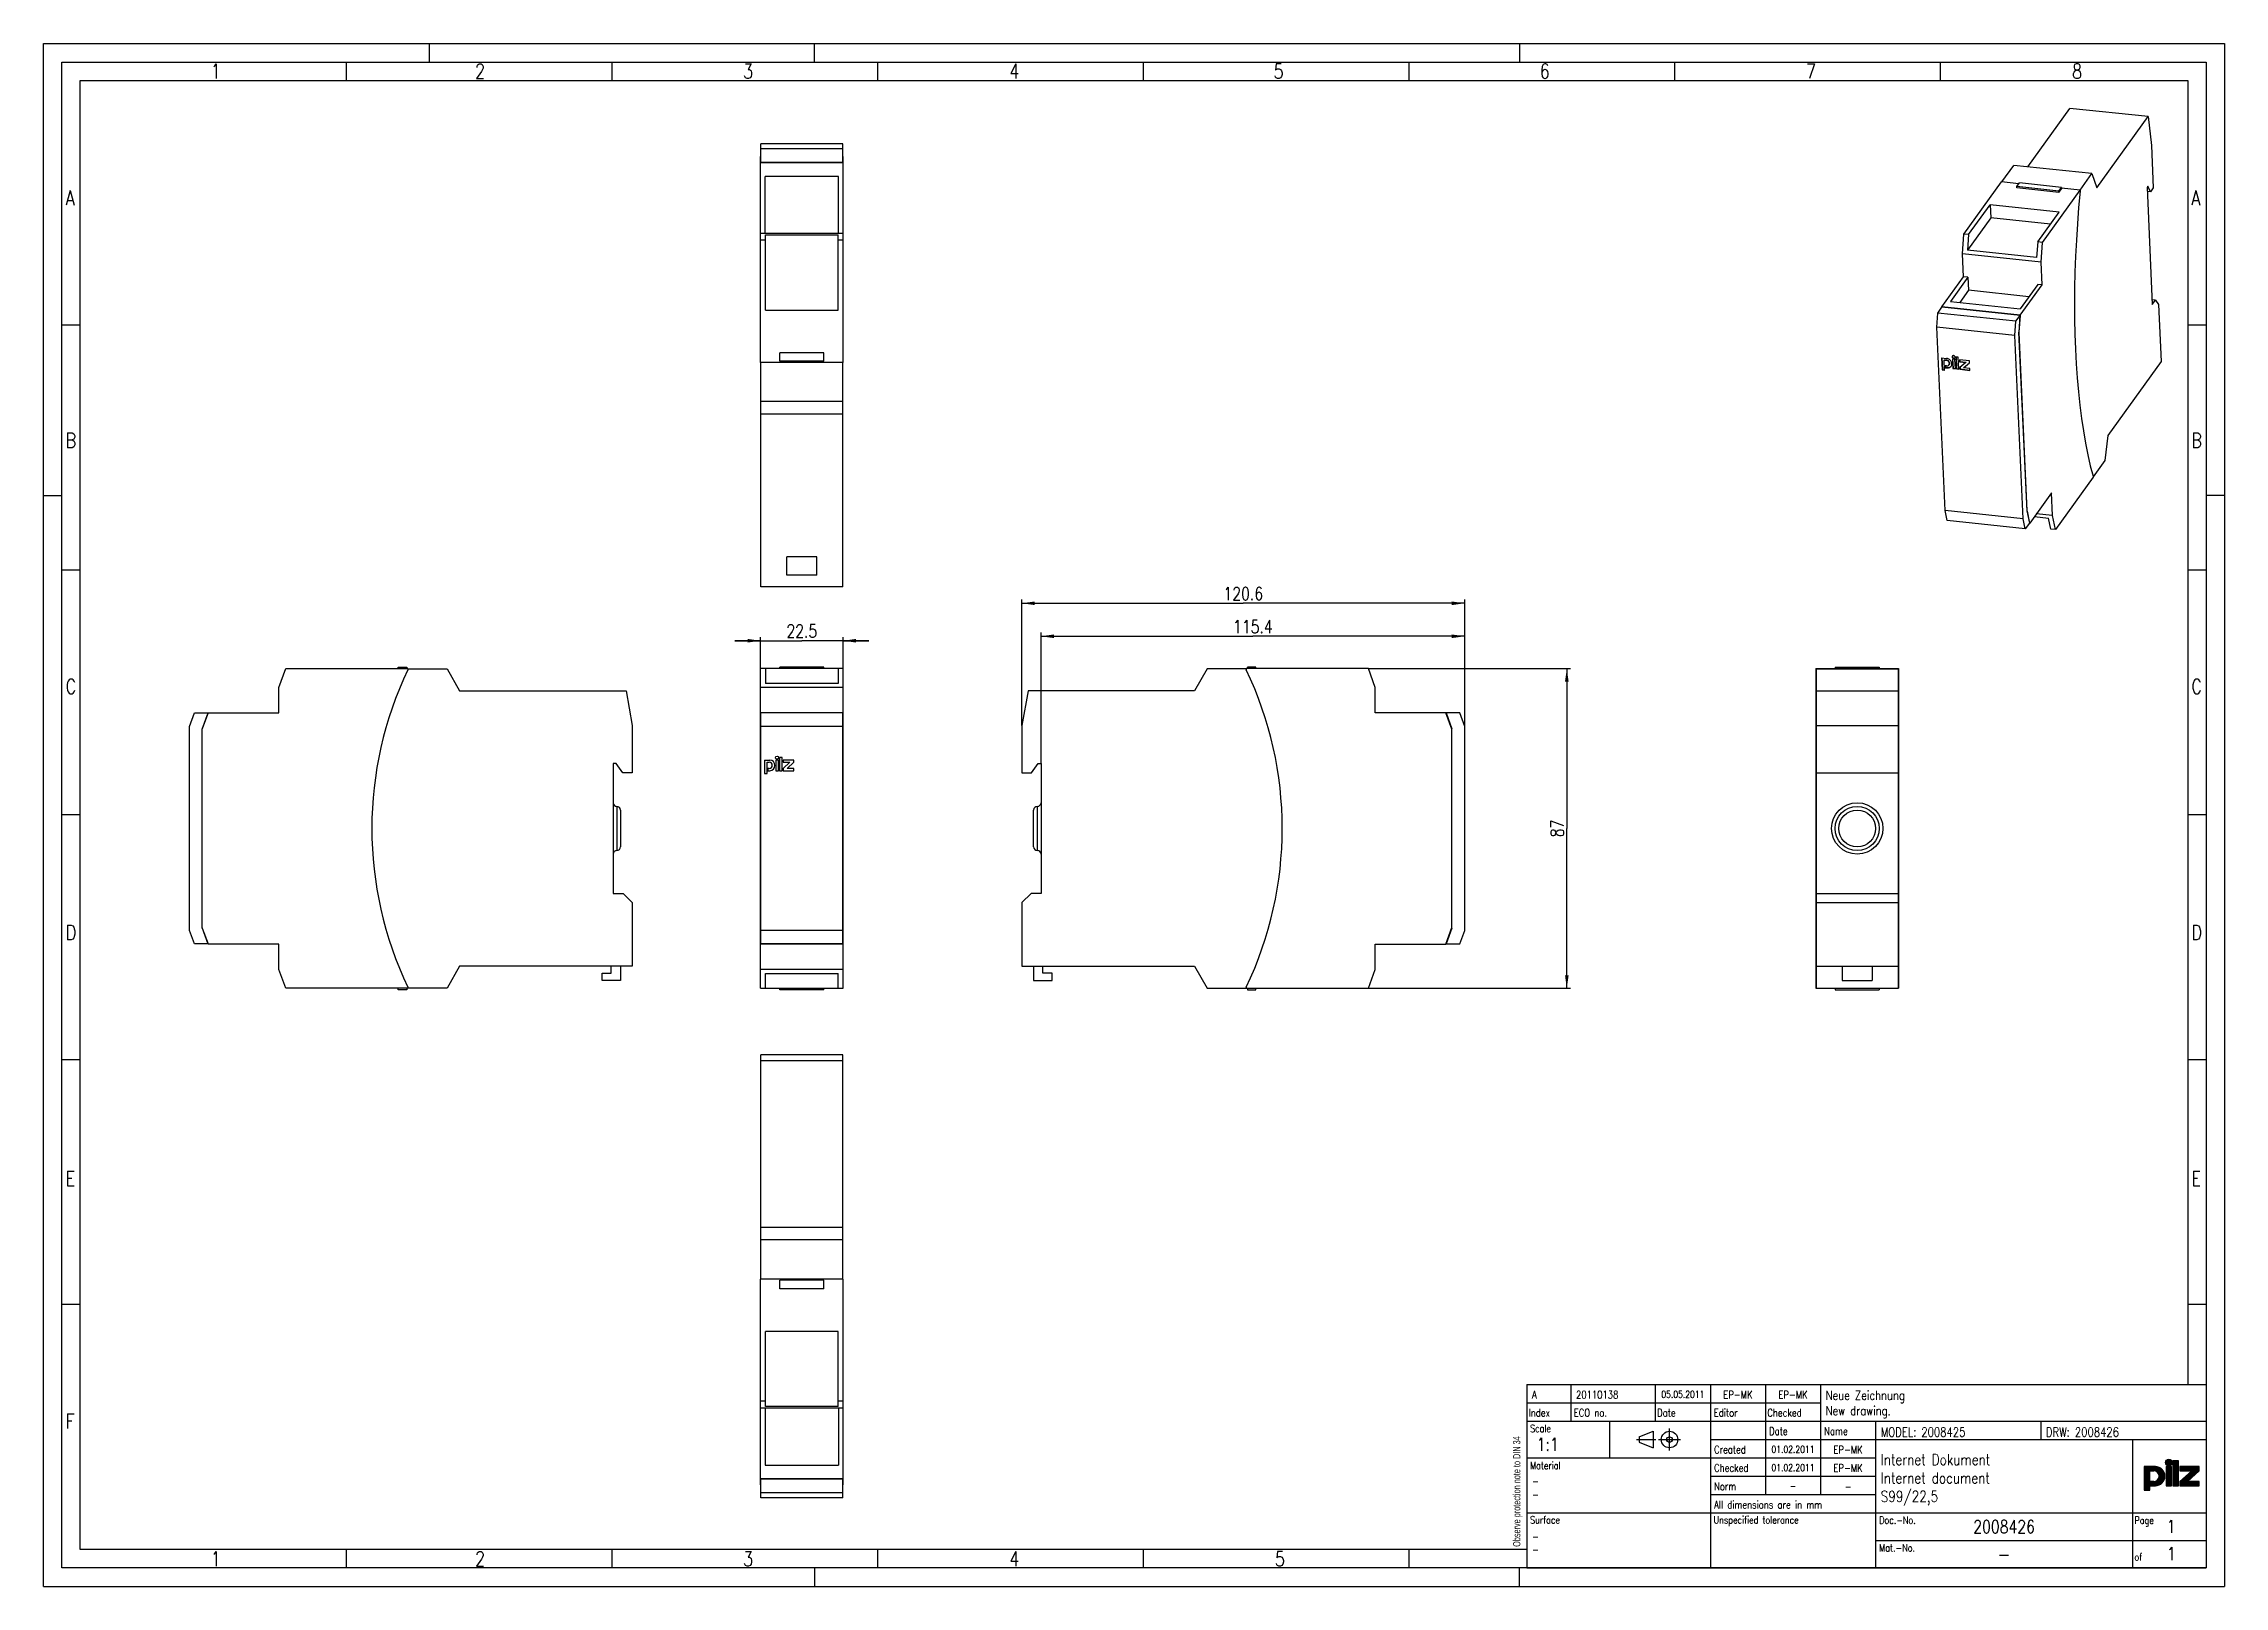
# Model space of a CAD drawing. Extents: x 0 to 594, y 0 to 420.
import ezdxf

# ---------------------------------------------------------------- set-up
doc = ezdxf.new("R2010")
doc.units = 0
doc.header["$LTSCALE"] = 32.67
doc.layers.get('0').update_dxf_attribs({"linetype": 'CONTINUOUS'})
doc.layers.add('HATCHING_BL0', color=7, linetype='CONTINUOUS')
doc.layers.add('TABLE_BL1', color=7, linetype='CONTINUOUS')
doc.styles.get("Standard").update_dxf_attribs({"font": 'SIMPLEX.SHX', "width": 0.8})
doc.styles.add('TEXTSTYLE_2', font='txt', dxfattribs={"width": 0.65})
doc.dimstyles.new('DIMSTYLE_1', dxfattribs={"dimtxt": 3.5, "dimasz": 3.5, "dimexe": 0.18, "dimexo": 0.0625, "dimgap": 0.09, "dimtad": 1, "dimdec": 3, "dimtxsty": 'STANDARD', "dimblk": '_FILLED', "dimblk1": '_FILLED', "dimblk2": '_FILLED', "dimcen": 0.09, "dimclrt": 2, "dimazin": 3, "dimtp": 0.2, "dimtm": 0.2, "dimtfac": 1, "dimtdec": 3, "dimtofl": 0, "dimtmove": 0, "dimatfit": 3, "dimtolj": 1})
doc.dimstyles.new('DIMSTYLE_2', dxfattribs={"dimtxt": 3.5, "dimasz": 3.5, "dimexe": 0.18, "dimexo": 0.0625, "dimgap": 0.09, "dimtad": 1, "dimdec": 3, "dimtxsty": 'STANDARD', "dimblk": '_FILLED', "dimblk1": '_FILLED', "dimblk2": '_FILLED', "dimcen": 0.09, "dimclrt": 2, "dimazin": 3, "dimtp": 0.3, "dimtm": 0.3, "dimtfac": 1, "dimtdec": 3, "dimtofl": 0, "dimtmove": 0, "dimatfit": 3, "dimtolj": 1})
doc.dimstyles.new('DIMSTYLE_3', dxfattribs={"dimtxt": 3.5, "dimasz": 3.5, "dimexe": 0.18, "dimexo": 0.0625, "dimgap": 0.09, "dimtad": 1, "dimdec": 3, "dimtxsty": 'STANDARD', "dimblk": '_FILLED', "dimblk1": '_FILLED', "dimblk2": '_FILLED', "dimcen": 0.09, "dimclrt": 2, "dimazin": 3, "dimtp": 0.5, "dimtm": 0.5, "dimtfac": 1, "dimtdec": 3, "dimtofl": 0, "dimtmove": 0, "dimatfit": 3, "dimtolj": 1})

# ---------------------------------------------------------------- blocks, each defined once
blk = doc.blocks.new('HATCHING_BL0', base_point=(579.66, 30.41))
at = {"layer": 'HATCHING_BL0', "color": 253}
for p, q in [((575.21, 32.6), (572.16, 32.6)), ((572.16, 32.6), (572.16, 26.21)), ((573.69, 31.45), (574.8, 31.45)), ((573.69, 26.21), (573.69, 31.45)), ((579.57, 32.6), (578.12, 32.6)), ((578.12, 32.6), (578.12, 27.4)), ((579.57, 27.4), (579.57, 32.6)), ((581.49, 34.22), (580, 34.22)), ((580, 34.22), (580, 27.4)), ((581.49, 27.4), (581.49, 34.22)), ((587.16, 32.6), (581.87, 32.6)), ((581.87, 32.6), (581.87, 31.49)), ((581.87, 31.49), (585.11, 31.49)), ((585.11, 31.49), (581.87, 28.51)), ((583.92, 28.51), (587.16, 31.49)), ((587.16, 31.49), (587.16, 32.6)), ((572.16, 26.21), (573.69, 26.21)), ((574.8, 28.55), (573.91, 28.55)), ((573.91, 28.55), (573.91, 27.4)), ((573.91, 27.4), (575.21, 27.4)), ((578.12, 27.4), (579.57, 27.4)), ((580, 27.4), (581.49, 27.4)), ((581.87, 28.51), (581.87, 27.4)), ((581.87, 27.4), (587.16, 27.4)), ((587.16, 28.51), (583.92, 28.51)), ((587.16, 27.4), (587.16, 28.51))]:
    blk.add_line(p, q, dxfattribs=at)
blk.add_circle((578.85, 33.71), 0.9, dxfattribs=at)
for centre, radius in [((574.8, 30), 1.45), ((575.21, 30), 2.6)]:
    blk.add_arc(centre, radius, 270, 90, dxfattribs=at)
for points in [[(575.21, 32.6), (573.69, 31.45), (572.16, 32.6)], [(572.16, 26.21), (572.16, 32.6), (573.69, 31.45)], [(573.69, 31.45), (573.69, 26.21), (572.16, 26.21)], [(575.54, 32.58), (573.69, 31.45), (575.21, 32.6)], [(575.88, 32.51), (573.69, 31.45), (575.54, 32.58)], [(576.2, 32.4), (573.69, 31.45), (575.88, 32.51)], [(576.5, 32.25), (573.69, 31.45), (576.2, 32.4)], [(576.79, 32.06), (573.69, 31.45), (576.5, 32.25)], [(577.04, 31.84), (573.69, 31.45), (576.79, 32.06)], [(577.27, 31.58), (573.69, 31.45), (577.04, 31.84)], [(573.69, 31.45), (577.27, 31.58), (574.8, 31.45)], [(574.8, 31.45), (577.27, 31.58), (574.99, 31.44)], [(574.99, 31.44), (577.27, 31.58), (575.18, 31.4)], [(575.18, 31.4), (577.27, 31.58), (575.35, 31.34)], [(577.27, 31.58), (577.46, 31.3), (575.35, 31.34)], [(575.52, 31.25), (575.35, 31.34), (577.46, 31.3)], [(575.52, 31.25), (577.46, 31.3), (575.68, 31.15)], [(575.68, 31.15), (577.46, 31.3), (575.82, 31.02)], [(577.46, 31.3), (577.61, 30.99), (575.82, 31.02)], [(575.95, 30.88), (575.82, 31.02), (577.61, 30.99)], [(575.95, 30.88), (577.61, 30.99), (576.05, 30.72)], [(577.61, 30.99), (577.72, 30.67), (576.05, 30.72)], [(576.14, 30.55), (576.05, 30.72), (577.72, 30.67)], [(576.14, 30.55), (577.72, 30.67), (576.2, 30.37)], [(577.72, 30.67), (577.78, 30.34), (576.2, 30.37)], [(576.24, 30.19), (576.2, 30.37), (577.78, 30.34)], [(576.2, 29.63), (576.24, 29.81), (577.78, 29.66)], [(576.24, 30.19), (577.78, 30.34), (576.25, 30)], [(576.24, 29.81), (576.25, 30), (577.8, 30)], [(577.8, 30), (577.78, 29.66), (576.24, 29.81)], [(577.78, 30.34), (577.8, 30), (576.25, 30)], [(577.95, 33.72), (577.96, 33.86), (579.74, 33.83)], [(577.95, 33.72), (579.74, 33.83), (577.95, 33.72)], [(577.95, 33.72), (579.74, 33.83), (577.95, 33.71)], [(579.74, 33.83), (579.75, 33.7), (577.95, 33.71)], [(577.96, 33.57), (577.95, 33.71), (579.75, 33.7)], [(577.96, 33.86), (577.99, 33.99), (579.71, 33.96)], [(579.71, 33.96), (579.74, 33.83), (577.96, 33.86)], [(579.75, 33.7), (579.74, 33.57), (577.96, 33.57)], [(577.99, 33.44), (577.96, 33.57), (579.74, 33.57)], [(577.99, 33.99), (578.04, 34.11), (579.66, 34.09)], [(579.66, 34.09), (579.71, 33.96), (577.99, 33.99)], [(579.74, 33.57), (579.71, 33.44), (577.99, 33.44)], [(578.04, 33.32), (577.99, 33.44), (579.71, 33.44)], [(578.04, 34.11), (578.11, 34.23), (579.6, 34.21)], [(579.6, 34.21), (579.66, 34.09), (578.04, 34.11)], [(579.71, 33.44), (579.66, 33.31), (578.04, 33.32)], [(578.1, 33.2), (578.04, 33.32), (579.66, 33.31)], [(579.66, 33.31), (579.59, 33.2), (578.1, 33.2)], [(578.19, 33.1), (578.1, 33.2), (579.59, 33.2)], [(578.11, 34.23), (578.2, 34.33), (579.51, 34.31)], [(579.51, 34.31), (579.6, 34.21), (578.11, 34.23)], [(578.12, 27.4), (578.12, 32.6), (579.57, 27.4), (579.57, 32.6)], [(579.59, 33.2), (579.5, 33.09), (578.19, 33.1)], [(578.29, 33.01), (578.19, 33.1), (579.5, 33.09)], [(578.2, 34.33), (578.3, 34.42), (579.42, 34.4)], [(579.42, 34.4), (579.51, 34.31), (578.2, 34.33)], [(579.5, 33.09), (579.41, 33), (578.29, 33.01)], [(578.4, 32.93), (578.29, 33.01), (579.41, 33)], [(578.3, 34.42), (578.41, 34.49), (579.31, 34.48)], [(579.31, 34.48), (579.42, 34.4), (578.3, 34.42)], [(579.41, 33), (579.29, 32.93), (578.4, 32.93)], [(578.52, 32.87), (578.4, 32.93), (579.29, 32.93)], [(578.41, 34.49), (578.53, 34.55), (579.19, 34.54)], [(579.19, 34.54), (579.31, 34.48), (578.41, 34.49)], [(579.29, 32.93), (579.17, 32.87), (578.52, 32.87)], [(578.64, 32.83), (578.52, 32.87), (579.17, 32.87)], [(578.53, 34.55), (578.66, 34.59), (579.06, 34.58)], [(579.06, 34.58), (579.19, 34.54), (578.53, 34.55)], [(579.17, 32.87), (579.04, 32.83), (578.64, 32.83)], [(578.78, 32.81), (578.64, 32.83), (579.04, 32.83)], [(578.66, 34.59), (578.79, 34.61), (578.93, 34.6)], [(578.93, 34.6), (579.06, 34.58), (578.66, 34.59)], [(579.04, 32.83), (578.91, 32.81), (578.78, 32.81)], [(580, 27.4), (580, 34.22), (581.49, 27.4), (581.49, 34.22)], [(581.87, 31.49), (581.87, 32.6), (587.16, 32.6)], [(581.87, 31.49), (587.16, 32.6), (585.11, 31.49)], [(581.87, 28.51), (585.11, 31.49), (587.16, 31.49)], [(587.16, 31.49), (583.92, 28.51), (581.87, 28.51)], [(587.16, 32.6), (587.16, 31.49), (585.11, 31.49)], [(577.27, 28.42), (573.91, 27.4), (574.8, 28.55)], [(573.91, 27.4), (573.91, 28.55), (574.8, 28.55)], [(573.91, 27.4), (577.27, 28.42), (577.04, 28.16)], [(576.79, 27.94), (573.91, 27.4), (577.04, 28.16)], [(576.5, 27.75), (573.91, 27.4), (576.79, 27.94)], [(576.2, 27.6), (573.91, 27.4), (576.5, 27.75)], [(575.88, 27.49), (573.91, 27.4), (576.2, 27.6)], [(575.54, 27.42), (573.91, 27.4), (575.88, 27.49)], [(575.54, 27.42), (575.21, 27.4), (573.91, 27.4)], [(574.99, 28.56), (577.46, 28.7), (574.8, 28.55)], [(577.46, 28.7), (577.27, 28.42), (574.8, 28.55)], [(575.18, 28.6), (577.46, 28.7), (574.99, 28.56)], [(575.35, 28.66), (577.46, 28.7), (575.18, 28.6)], [(575.35, 28.66), (575.52, 28.75), (577.46, 28.7)], [(575.68, 28.85), (577.61, 29.01), (575.52, 28.75)], [(577.61, 29.01), (577.46, 28.7), (575.52, 28.75)], [(575.82, 28.98), (577.61, 29.01), (575.68, 28.85)], [(575.82, 28.98), (575.95, 29.12), (577.61, 29.01)], [(576.05, 29.28), (577.72, 29.33), (575.95, 29.12)], [(577.72, 29.33), (577.61, 29.01), (575.95, 29.12)], [(576.05, 29.28), (576.14, 29.45), (577.72, 29.33)], [(576.2, 29.63), (577.78, 29.66), (576.14, 29.45)], [(577.78, 29.66), (577.72, 29.33), (576.14, 29.45)], [(581.87, 27.4), (581.87, 28.51), (583.92, 28.51)], [(587.16, 28.51), (587.16, 27.4), (583.92, 28.51), (581.87, 27.4)]]:
    blk.add_solid(points, dxfattribs=at)
blk = doc.blocks.new('_FILLED')
at = {"color": 0, "linetype": 'BYBLOCK'}
blk.add_solid([(0, 0), (-1, 0.14), (-1, -0.14)], dxfattribs=at)
blk = doc.blocks.new('*D0')
at = {"color": 3}
for p, q in [((195.27, 257.44), (188.27, 257.44)), ((188.27, 257.44), (206.52, 257.44)), ((195.27, 249.84), (195.27, 258.44)), ((224.77, 257.44), (206.52, 257.44)), ((217.77, 249.84), (217.77, 258.44)), ((217.77, 257.44), (224.77, 257.44))]:
    blk.add_line(p, q, dxfattribs=at)
at = {"color": 3, "xscale": 3.5, "yscale": 3.5, "zscale": 3.5}
blk.add_blockref('_FILLED', (195.27, 257.44), dxfattribs=at)
at = {"color": 3, "xscale": 3.5, "yscale": 3.5, "zscale": 3.5, "rotation": 180}
blk.add_blockref('_FILLED', (217.77, 257.44), dxfattribs=at)
at = {"color": 2, "insert": (206.52, 261.82), "char_height": 3.5, "width": 10, "attachment_point": 2}
blk.add_mtext('22.5', dxfattribs=at)
blk = doc.blocks.new('*D1')
at = {"color": 3}
for p, q in [((360.83, 249.84), (415.89, 249.84)), ((414.89, 249.84), (414.89, 206.34)), ((414.89, 162.84), (414.89, 206.34)), ((360.83, 162.84), (415.89, 162.84))]:
    blk.add_line(p, q, dxfattribs=at)
at = {"color": 3, "xscale": 3.5, "yscale": 3.5, "zscale": 3.5}
for p, rotation in [((414.89, 249.84), 90), ((414.89, 162.84), 270)]:
    blk.add_blockref('_FILLED', p, dxfattribs=dict(at, rotation=rotation))
at = {"color": 2, "insert": (410.52, 206.34), "char_height": 3.5, "width": 5.5, "attachment_point": 2, "rotation": 90}
blk.add_mtext('87', dxfattribs=at)
blk = doc.blocks.new('*D2')
at = {"color": 3}
for p, q in [((271.67, 224.04), (271.67, 259.66)), ((271.67, 258.66), (329.37, 258.66)), ((387.07, 258.66), (329.37, 258.66)), ((387.07, 234.11), (387.07, 259.66))]:
    blk.add_line(p, q, dxfattribs=at)
at = {"color": 3, "xscale": 3.5, "yscale": 3.5, "zscale": 3.5, "rotation": 180}
blk.add_blockref('_FILLED', (271.67, 258.66), dxfattribs=at)
at = {"color": 3, "xscale": 3.5, "yscale": 3.5, "zscale": 3.5}
blk.add_blockref('_FILLED', (387.07, 258.66), dxfattribs=at)
at = {"color": 2, "insert": (329.37, 263.03), "char_height": 3.5, "width": 11.25, "attachment_point": 2}
blk.add_mtext('115.4', dxfattribs=at)
blk = doc.blocks.new('*D3')
at = {"color": 3}
for p, q in [((266.47, 234.34), (266.47, 268.64)), ((266.47, 267.64), (326.77, 267.64)), ((387.07, 267.64), (326.77, 267.64)), ((387.07, 234.11), (387.07, 268.64))]:
    blk.add_line(p, q, dxfattribs=at)
at = {"color": 3, "xscale": 3.5, "yscale": 3.5, "zscale": 3.5, "rotation": 180}
blk.add_blockref('_FILLED', (266.47, 267.64), dxfattribs=at)
at = {"color": 3, "xscale": 3.5, "yscale": 3.5, "zscale": 3.5}
blk.add_blockref('_FILLED', (387.07, 267.64), dxfattribs=at)
at = {"color": 2, "insert": (326.77, 272.01), "char_height": 3.5, "width": 12.25, "attachment_point": 2}
blk.add_mtext('120.6', dxfattribs=at)
blk = doc.blocks.new('TABLE_BL1', base_point=(496.5, 30))
at = {"layer": 'TABLE_BL1', "color": 3}
for p, q in [((404, 55), (589, 55)), ((404, 55), (404, 5)), ((416, 55), (416, 45)), ((439, 55), (439, 45)), ((454, 55), (454, 5)), ((469, 55), (469, 25)), ((484, 55), (484, 25)), ((589, 55), (589, 5)), ((404, 50), (484, 50)), ((404, 45), (589, 45)), ((426.5, 45), (426.5, 35)), ((499, 45), (499, 5)), ((544, 45), (544, 40)), ((454, 40), (589, 40)), ((569, 40), (569, 5)), ((404, 35), (499, 35)), ((454, 30), (499, 30)), ((454, 25), (499, 25)), ((404, 20), (589, 20)), ((499, 12.5), (589, 12.5)), ((404, 5), (589, 5))]:
    blk.add_line(p, q, dxfattribs=at)
at = {"layer": 'TABLE_BL1', "color": 2}
for s, insert, char_height, width, attachment_point in [('A', (405.4, 53.25), 2.1, 1.8, 1), ('20110138', (417.4, 53.25), 2.1, 11.7, 1), ('05.05.2011', (446.5, 53.25), 1.9, 13.0286, 2), ('EP-MK', (461.5, 53.25), 2.1, 8.5, 2), ('EP-MK', (476.5, 53.25), 2.1, 8.5, 2), ('Neue Zeichnung\\PNew drawing.', (485.4, 53.25), 2.5, 24.881, 1), ('MODEL: 2008425', (500.4, 43.25), 2.5, 26.1905, 1), ('DRW: 2008426', (545.4, 43.25), 2.5, 24.2262, 1), ('01.02.2011', (476.5, 38.25), 1.9, 12.8929, 2), ('EP-MK', (491.5, 38.25), 2.1, 8.5, 2), ('Internet Dokument\\PInternet document\\PS99/22,5', (500.4, 36), 3, 36.1429, 1), ('01.02.2011', (476.5, 33.25), 1.9, 12.8929, 2), ('EP-MK', (491.5, 33.25), 2.1, 8.5, 2), (' \\P-\\P-', (405.4, 33.25), 2.15, 1.6893, 1), ('-', (476.5, 28.25), 1.9, 1.3571, 2), ('-', (491.5, 28.25), 2.1, 1.9, 2), ('2008426', (534, 18), 3.5, 19.25, 2), (' \\P-\\P-', (405.4, 18.25), 2.15, 1.6893, 1), ('-', (534, 10.75), 4, 2.8571, 2)]:
    blk.add_mtext(s, dxfattribs=dict(at, insert=insert, char_height=char_height, width=width, attachment_point=attachment_point))

msp = doc.modelspace()

# ---------------------------------------------------------------- linework, layer by layer
at = {"color": 253}
for p, q in [((0, 0), (0, 420)), ((0, 420), (594, 420)), ((105, 420), (105, 415)), ((210, 415), (210, 420)), ((402, 420), (402, 415)), ((594, 420), (594, 0)), ((10, 10), (10, 410)), ((10, 410), (584, 410)), ((82.375, 415), (82.375, 410)), ((154.75, 415), (154.75, 410)), ((227.125, 415), (227.125, 410)), ((299.5, 415), (299.5, 410)), ((371.875, 415), (371.875, 410)), ((444.25, 415), (444.25, 410)), ((516.625, 415), (516.625, 410)), ((584, 410), (584, 55)), ((9.9831, 343.3579), (5, 343.3579)), ((588.9831, 343.3579), (584, 343.3579)), ((518.2258, 333.7952), (518.2874, 333.8807)), ((518.4565, 331.7087), (518.5182, 331.7942)), ((0, 297), (5, 297)), ((594, 297), (589, 297)), ((9.9831, 276.6979), (5, 276.6979)), ((588.9831, 276.6979), (584, 276.6979)), ((9.9831, 210.0379), (5, 210.0379)), ((156.1159, 212.3406), (156.1159, 200.3406)), ((270.6709, 200.3406), (270.6709, 212.3406)), ((588.9831, 210.0379), (584, 210.0379)), ((9.9831, 143.3779), (5, 143.3779)), ((588.9831, 143.3779), (584, 143.3779)), ((9.9831, 76.7179), (5, 76.7179)), ((588.9831, 76.7179), (584, 76.7179)), ((434.62, 40.7148), (438.37, 42.2148)), ((438.37, 42.2148), (438.37, 37.7148)), ((442.87, 36.9648), (442.87, 42.9648)), ((433.87, 39.9648), (439.12, 39.9648)), ((434.62, 40.7148), (434.62, 39.2148)), ((434.62, 39.2148), (438.37, 37.7148)), ((439.87, 39.9648), (445.87, 39.9648)), ((404, 10), (10, 10)), ((82.375, 10), (82.375, 5)), ((154.75, 10), (154.75, 5)), ((227.125, 10), (227.125, 5)), ((299.5, 10), (299.5, 5)), ((371.875, 10), (371.875, 5)), ((0, 0), (594, 0)), ((210, 5), (210, 0)), ((402, 0), (402, 5))]:
    msp.add_line(p, q, dxfattribs=at)
at = {"color": 7}
for p, q in [((5, 5), (5, 415)), ((5, 415), (589, 415)), ((589, 415), (589, 5)), ((540.4547, 386.4629), (551.9259, 402.3665)), ((573.2147, 400.1197), (551.9259, 402.3665)), ((559.2369, 380.7411), (573.2147, 400.1197)), ((573.2147, 400.1197), (574.1175, 392.301)), ((195.3215, 387.6644), (195.3215, 392.7294)), ((217.7215, 392.7294), (195.3215, 392.7294)), ((217.7215, 387.6644), (217.7215, 392.7294)), ((574.1175, 392.301), (574.6419, 380.7115)), ((195.2715, 333.2293), (195.2715, 389.2294)), ((195.3215, 389.2294), (195.2715, 389.2294)), ((217.7715, 387.5914), (195.2715, 387.5914)), ((217.7215, 391.389), (195.3215, 391.389)), ((217.7215, 387.6644), (195.3215, 387.6644)), ((217.7715, 389.2294), (217.7215, 389.2294)), ((217.7715, 333.2293), (217.7715, 389.2294)), ((533.388, 382.3466), (536.647, 386.8648)), ((557.9357, 384.618), (536.647, 386.8648)), ((196.5002, 368.3494), (196.5002, 383.8494)), ((216.5002, 383.8494), (196.5002, 383.8494)), ((216.5002, 368.3494), (216.5002, 383.8494)), ((523.0503, 368.1331), (533.3085, 382.355)), ((538.0421, 381.8554), (533.3085, 382.355)), ((537.4799, 381.0761), (538.1892, 382.0594)), ((537.4962, 380.7167), (537.4799, 381.0761)), ((548.8846, 379.8725), (537.4799, 381.0761)), ((548.9009, 379.5131), (537.4962, 380.7167)), ((549.5939, 380.8558), (538.1892, 382.0594)), ((548.8846, 379.8725), (549.5939, 380.8558)), ((548.9009, 379.5131), (549.6102, 380.4965)), ((549.5939, 380.8558), (549.6102, 380.4965)), ((554.6923, 380.0982), (549.6039, 380.6352)), ((554.6813, 380.1061), (557.9357, 384.618)), ((557.9357, 384.618), (559.2369, 380.7411)), ((573.1793, 381.1662), (572.9326, 380.8241)), ((572.9326, 380.8241), (574.3718, 349.0204)), ((573.8466, 379.6089), (573.1793, 381.1662)), ((574.6419, 380.7115), (573.8466, 379.6089)), ((524.3333, 367.9977), (530.2, 376.1312)), ((530.2, 376.1312), (530.3626, 372.5376)), ((549.0178, 374.1453), (530.2, 376.1312)), ((544.4341, 365.8763), (554.6923, 380.0982)), ((548.9009, 379.5131), (548.8846, 379.8725)), ((554.6923, 380.0982), (554.7045, 379.8287)), ((573.8466, 379.6089), (572.9835, 379.6999)), ((217.7715, 368.3494), (195.2715, 368.3494)), ((530.3626, 372.5376), (524.0469, 363.7816)), ((546.6205, 370.8218), (530.3626, 372.5376)), ((543.151, 366.0117), (549.0178, 374.1453)), ((196.6215, 366.493), (195.2715, 366.493)), ((196.6215, 347.4694), (196.6215, 367.949)), ((196.6215, 367.949), (216.4215, 367.949)), ((216.4215, 347.4694), (216.4215, 367.949)), ((217.7715, 366.493), (216.4215, 366.493)), ((522.6852, 362.7575), (523.0503, 368.1331)), ((522.9657, 356.5585), (522.6852, 362.7575)), ((544.069, 360.5008), (522.6852, 362.7575)), ((524.3333, 367.9977), (523.0503, 368.1331)), ((524.3333, 367.9977), (524.0469, 363.7816)), ((542.8647, 361.7956), (524.0469, 363.7816)), ((543.151, 366.0117), (542.8647, 361.7956)), ((544.4341, 365.8763), (543.151, 366.0117)), ((544.069, 360.5008), (544.4341, 365.8763)), ((517.0316, 348.3316), (522.9657, 356.5585)), ((524.1537, 356.4331), (519.3737, 349.8061)), ((524.1537, 356.4331), (522.9657, 356.5585)), ((524.1537, 356.4331), (524.3163, 352.8395)), ((544.3495, 354.3017), (544.069, 360.5008)), ((524.3163, 352.8395), (521.9335, 349.536)), ((540.7643, 351.1036), (524.3163, 352.8395)), ((543.1615, 354.4271), (538.3815, 347.8001)), ((538.4154, 346.0748), (544.3495, 354.3017)), ((544.3495, 354.3017), (543.1615, 354.4271)), ((196.6215, 347.4694), (216.4215, 347.4694)), ((515.6464, 342.7762), (515.9101, 346.6581)), ((515.9101, 346.6581), (517.0587, 348.2505)), ((537.1989, 344.4113), (515.9101, 346.6581)), ((517.0227, 348.2006), (517.0316, 348.3316)), ((538.4154, 346.0748), (517.0316, 348.3316)), ((538.3475, 346.0038), (517.0587, 348.2505)), ((519.3737, 349.8061), (538.3815, 347.8001)), ((537.1989, 344.4113), (538.3475, 346.0038)), ((538.3475, 346.0038), (538.0397, 341.4714)), ((538.0933, 341.3317), (538.4154, 346.0748)), ((575.2045, 350.1747), (574.3153, 350.2686)), ((574.3718, 349.0204), (575.2045, 350.1747)), ((575.2045, 350.1747), (576.077, 348.9975)), ((576.077, 348.9975), (576.7804, 333.455)), ((517.9042, 292.8836), (515.6464, 342.7762)), ((536.9352, 340.5295), (515.6464, 342.7762)), ((536.9352, 340.5295), (537.1989, 344.4113)), ((539.193, 290.6369), (536.9352, 340.5295)), ((540.2472, 292.6877), (538.0397, 341.4714)), ((538.0933, 341.3317), (538.0458, 341.3367)), ((540.2887, 292.8175), (538.0933, 341.3317)), ((217.7715, 333.2293), (195.2715, 333.2293)), ((195.3215, 272.1294), (195.3215, 333.2293)), ((200.5215, 333.5294), (200.5215, 335.8294)), ((212.5215, 335.8294), (200.5215, 335.8294)), ((212.5215, 333.5294), (200.5215, 333.5294)), ((212.5215, 333.5294), (212.5215, 335.8294)), ((217.7215, 272.1294), (217.7215, 333.2293)), ((516.9694, 334.4433), (517.1159, 331.2058)), ((516.9694, 334.4433), (518.3393, 334.2987)), ((517.0348, 334.4463), (517.1776, 331.2913)), ((517.6778, 333.853), (517.7395, 333.9385)), ((517.8009, 331.1335), (517.6778, 333.853)), ((517.6778, 333.853), (518.2258, 333.7952)), ((517.7395, 333.9385), (518.2874, 333.8807)), ((519.8989, 334.955), (519.8801, 334.9315)), ((519.8925, 334.9099), (519.8816, 334.808)), ((519.9147, 334.1325), (520.0319, 331.5424)), ((520.5997, 334.0602), (519.9147, 334.1325)), ((519.9802, 334.1354), (520.0936, 331.628)), ((520.7169, 331.4702), (520.5997, 334.0602)), ((520.6347, 334.5484), (520.6418, 334.6357)), ((520.8444, 334.6788), (520.9909, 331.4412)), ((521.5294, 334.6065), (520.8444, 334.6788)), ((520.9098, 334.6817), (521.0526, 331.5268)), ((521.6759, 331.369), (521.5294, 334.6065)), ((521.8326, 333.9301), (521.8561, 333.4121)), ((524.5725, 333.6409), (521.8326, 333.9301)), ((521.8561, 333.4121), (521.9178, 333.4976)), ((521.8561, 333.4121), (523.598, 333.2282)), ((521.8981, 333.933), (521.9178, 333.4976)), ((521.9178, 333.4976), (523.6597, 333.3137)), ((523.598, 333.2282), (521.9264, 331.858)), ((522.9244, 331.7527), (524.596, 333.1229)), ((522.9861, 331.8382), (524.5788, 333.1438)), ((523.598, 333.2282), (523.6597, 333.3137)), ((524.596, 333.1229), (524.5725, 333.6409)), ((576.7804, 333.455), (562.2861, 313.3603)), ((517.1159, 331.2058), (517.1776, 331.2913)), ((517.1159, 331.2058), (517.8009, 331.1335)), ((517.1776, 331.2913), (517.8105, 331.2245)), ((517.9536, 332.2773), (517.977, 331.7593)), ((518.2961, 332.2412), (517.9536, 332.2773)), ((517.977, 331.7593), (518.0387, 331.8448)), ((517.977, 331.7593), (518.4565, 331.7087)), ((518.019, 332.2803), (518.0387, 331.8448)), ((518.0387, 331.8448), (518.5182, 331.7942)), ((519.5666, 332.1601), (519.6449, 332.2871)), ((520.0319, 331.5424), (520.0936, 331.628)), ((520.0319, 331.5424), (520.7169, 331.4702)), ((520.0936, 331.628), (520.7265, 331.5612)), ((520.9909, 331.4412), (521.0526, 331.5268)), ((520.9909, 331.4412), (521.6759, 331.369)), ((521.0526, 331.5268), (521.6855, 331.46)), ((521.9264, 331.858), (521.9499, 331.34)), ((521.9499, 331.34), (522.0115, 331.4255)), ((521.9499, 331.34), (524.6897, 331.0509)), ((521.9896, 331.9098), (522.0115, 331.4255)), ((522.0115, 331.4255), (524.6993, 331.1419)), ((522.9244, 331.7527), (522.9861, 331.8382)), ((524.6663, 331.5689), (522.9244, 331.7527)), ((524.6897, 331.0509), (524.6663, 331.5689)), ((217.7215, 322.5644), (195.3215, 322.5644)), ((217.7215, 319.1294), (195.3215, 319.1294)), ((562.2861, 313.3603), (561.4687, 306.5461)), ((561.4687, 306.5461), (558.2243, 302.0481)), ((546.9108, 297.7018), (540.9768, 289.4749)), ((547.1913, 291.5028), (546.9108, 297.7018)), ((558.2293, 301.9364), (547.9711, 287.7146)), ((558.2171, 302.206), (558.2293, 301.9364)), ((539.193, 290.6369), (517.9042, 292.8836)), ((518.4673, 290.148), (517.9042, 292.8836)), ((540.2887, 292.8175), (540.2411, 292.8225)), ((540.2472, 292.6877), (540.9047, 289.4937)), ((540.9768, 289.4749), (540.2887, 292.8175)), ((542.2398, 291.226), (546.0765, 290.8211)), ((547.1913, 291.5028), (542.7756, 291.9688)), ((547.9711, 287.7146), (547.1913, 291.5028)), ((539.7561, 287.9012), (518.4673, 290.148)), ((539.7561, 287.9012), (539.193, 290.6369)), ((540.9047, 289.4937), (539.7561, 287.9012)), ((540.9768, 289.4749), (540.9036, 289.4827)), ((546.6881, 287.85), (546.0765, 290.8211)), ((547.9711, 287.7146), (546.6881, 287.85)), ((210.6215, 280.3294), (202.4215, 280.3294)), ((202.4215, 275.3294), (202.4215, 280.3294)), ((210.6215, 275.3294), (210.6215, 280.3294)), ((210.6215, 275.3294), (202.4215, 275.3294)), ((217.7215, 272.1294), (195.3215, 272.1294)), ((64.0958, 244.7406), (65.9521, 249.8406)), ((65.9521, 249.8406), (99.216, 249.8406)), ((96.6158, 249.8406), (96.6158, 250.2406)), ((96.6158, 250.2406), (98.9158, 250.2406)), ((98.9158, 250.2406), (98.9158, 249.8406)), ((99.216, 249.8406), (99.216, 249.5406)), ((99.216, 249.7906), (109.8808, 249.7906)), ((109.8808, 249.7906), (113.3158, 243.8406)), ((195.2715, 162.8406), (195.2715, 249.8406)), ((217.7715, 249.8406), (195.2715, 249.8406)), ((196.6215, 249.8406), (196.6215, 245.8406)), ((200.5215, 249.8406), (200.5215, 250.2406)), ((212.5215, 250.2406), (200.5215, 250.2406)), ((212.5215, 249.8406), (212.5215, 250.2406)), ((216.4215, 249.8406), (216.4215, 245.8406)), ((217.7715, 162.8406), (217.7715, 249.8406)), ((316.906, 249.7906), (313.471, 243.8406)), ((327.5709, 249.7906), (316.906, 249.7906)), ((327.5709, 249.8406), (327.5709, 249.5406)), ((360.8348, 249.8406), (327.5709, 249.8406)), ((327.871, 250.2406), (327.871, 249.8406)), ((330.171, 250.2406), (327.871, 250.2406)), ((330.171, 249.8406), (330.171, 250.2406)), ((362.691, 244.7406), (360.8348, 249.8406)), ((482.7341, 249.8406), (482.7341, 162.8406)), ((482.7341, 249.8406), (505.2341, 249.8406)), ((482.7341, 249.5406), (482.7841, 249.5406)), ((482.7841, 249.7906), (482.7841, 162.8906)), ((482.7841, 249.7906), (505.1841, 249.7906)), ((487.9841, 250.2406), (487.9841, 249.8406)), ((487.9841, 250.2406), (499.9841, 250.2406)), ((499.9841, 250.2406), (499.9841, 249.8406)), ((505.1841, 249.7906), (505.1841, 162.8906)), ((505.1841, 249.5406), (505.2341, 249.5406)), ((505.2341, 249.8406), (505.2341, 162.8406)), ((64.0958, 237.8406), (64.0958, 244.7406)), ((113.3158, 243.8406), (158.6408, 243.8406)), ((158.6408, 243.8406), (160.3159, 234.3406)), ((217.7715, 244.7406), (195.2715, 244.7406)), ((216.4215, 245.8406), (196.6215, 245.8406)), ((268.146, 243.8406), (266.4709, 234.3406)), ((313.471, 243.8406), (268.146, 243.8406)), ((362.691, 237.8406), (362.691, 244.7406)), ((482.7841, 243.8406), (505.1841, 243.8406)), ((39.7158, 234.1077), (41.0563, 237.7906)), ((41.0563, 237.7906), (44.7809, 237.7906)), ((43.2158, 233.3406), (44.8537, 237.8406)), ((44.7809, 237.7906), (43.2158, 233.4906)), ((44.8537, 237.8406), (64.0958, 237.8406)), ((217.7715, 237.8406), (195.2715, 237.8406)), ((195.3215, 174.8906), (195.3215, 237.7906)), ((217.7215, 237.7906), (195.3215, 237.7906)), ((217.7215, 174.8906), (217.7215, 237.7906)), ((381.9332, 237.8406), (362.691, 237.8406)), ((383.571, 233.3406), (381.9332, 237.8406)), ((385.7306, 237.7906), (382.006, 237.7906)), ((382.006, 237.7906), (383.571, 233.4906)), ((387.071, 234.1077), (385.7306, 237.7906)), ((39.7158, 178.5734), (39.7158, 234.1077)), ((43.2158, 179.1906), (43.2158, 233.4906)), ((160.3159, 234.3406), (160.3159, 221.4406)), ((195.3215, 233.3406), (195.2715, 233.3406)), ((217.7215, 234.1077), (195.3215, 234.1077)), ((217.7715, 233.3406), (217.7215, 233.3406)), ((266.4709, 234.3406), (266.4709, 221.4406)), ((383.571, 179.1906), (383.571, 233.4906)), ((387.071, 178.5734), (387.071, 234.1077)), ((482.7841, 234.3406), (505.1841, 234.3406)), ((155.9159, 224.0406), (155.1159, 224.0406)), ((155.1159, 224.0406), (155.1159, 188.6406)), ((157.7369, 221.4406), (155.9159, 224.0406)), ((160.3159, 221.4406), (157.7369, 221.4406)), ((196.3215, 224.9442), (196.3215, 221.3406)), ((196.3215, 224.9442), (197.763, 224.9442)), ((196.3215, 221.3406), (197.0423, 221.3406)), ((197.0423, 221.3406), (197.0423, 224.3676)), ((197.0423, 224.3676), (197.6188, 224.3676)), ((197.2585, 222.6379), (197.2585, 222.0613)), ((197.6188, 222.6379), (197.2585, 222.6379)), ((197.2585, 222.0613), (197.763, 222.0613)), ((199.4206, 224.9442), (199.4206, 222.0613)), ((200.1414, 224.9442), (199.4206, 224.9442)), ((199.4206, 222.0613), (200.1414, 222.0613)), ((200.1414, 222.0613), (200.1414, 224.9442)), ((200.4297, 225.6649), (200.4297, 222.0613)), ((201.1504, 225.6649), (200.4297, 225.6649)), ((200.4297, 222.0613), (201.1504, 222.0613)), ((201.1504, 222.0613), (201.1504, 225.6649)), ((201.4387, 224.9442), (201.4387, 224.3676)), ((204.3215, 224.9442), (201.4387, 224.9442)), ((203.2715, 224.3676), (201.4387, 222.6379)), ((201.4387, 224.3676), (203.2715, 224.3676)), ((201.4387, 222.6379), (201.4387, 222.0613)), ((201.4387, 222.0613), (204.3215, 222.0613)), ((202.4887, 222.6379), (204.3215, 224.3676)), ((204.3215, 222.6379), (202.4887, 222.6379)), ((204.3215, 224.3676), (204.3215, 224.9442)), ((204.3215, 222.0613), (204.3215, 222.6379)), ((266.4709, 221.4406), (269.0499, 221.4406)), ((269.0499, 221.4406), (270.8709, 224.0406)), ((270.8709, 224.0406), (271.6709, 224.0406)), ((271.6709, 224.0406), (271.6709, 188.6406)), ((482.7841, 221.4406), (505.1841, 221.4406)), ((157.1159, 211.3406), (157.1159, 201.3406)), ((269.6709, 201.3406), (269.6709, 211.3406)), ((155.1159, 188.6406), (157.8159, 188.6406)), ((157.8159, 188.6406), (160.3158, 186.1406)), ((160.3158, 186.1406), (160.3158, 168.8406)), ((268.9709, 188.6406), (266.471, 186.1406)), ((266.471, 186.1406), (266.471, 168.8406)), ((271.6709, 188.6406), (268.9709, 188.6406)), ((482.7841, 188.6406), (505.1841, 188.6406)), ((482.7841, 186.1406), (505.1841, 186.1406)), ((41.0563, 174.8906), (39.7158, 178.5734)), ((44.8538, 174.8406), (43.2158, 179.3406)), ((43.2158, 179.1906), (44.7809, 174.8906)), ((195.3215, 179.3406), (195.2715, 179.3406)), ((217.7215, 178.5734), (195.3215, 178.5734)), ((217.7715, 179.3406), (217.7215, 179.3406)), ((381.933, 174.8406), (383.571, 179.3406)), ((383.571, 179.1906), (382.006, 174.8906)), ((385.7306, 174.8906), (387.071, 178.5734)), ((44.7809, 174.8906), (41.0563, 174.8906)), ((64.0958, 174.8406), (44.8538, 174.8406)), ((64.0958, 167.9406), (64.0958, 174.8406)), ((217.7715, 174.8406), (195.2715, 174.8406)), ((217.7215, 174.8906), (195.3215, 174.8906)), ((362.691, 174.8406), (381.933, 174.8406)), ((362.691, 167.9406), (362.691, 174.8406)), ((382.006, 174.8906), (385.7306, 174.8906)), ((65.9522, 162.8406), (64.0958, 167.9406)), ((113.3158, 168.8406), (109.8808, 162.8906)), ((160.3158, 168.8406), (113.3158, 168.8406)), ((152.1158, 166.9406), (154.6158, 166.9406)), ((152.1158, 164.9406), (152.1158, 166.9406)), ((154.6158, 166.9406), (154.6158, 168.8406)), ((157.1158, 168.8406), (157.1158, 164.9406)), ((217.7715, 167.9406), (195.2715, 167.9406)), ((196.6215, 166.8406), (216.4215, 166.8406)), ((196.6215, 162.8406), (196.6215, 166.8406)), ((216.4215, 162.8406), (216.4215, 166.8406)), ((266.471, 168.8406), (313.471, 168.8406)), ((269.671, 168.8406), (269.671, 164.9406)), ((272.171, 166.9406), (272.171, 168.8406)), ((274.671, 166.9406), (272.171, 166.9406)), ((274.671, 164.9406), (274.671, 166.9406)), ((313.471, 168.8406), (316.906, 162.8906)), ((360.8346, 162.8406), (362.691, 167.9406)), ((482.7841, 168.8406), (505.1841, 168.8406)), ((489.8841, 168.8406), (489.8841, 164.9406)), ((498.0841, 168.8406), (498.0841, 164.9406)), ((99.216, 162.8406), (65.9522, 162.8406)), ((96.6158, 162.4406), (96.6158, 162.8406)), ((98.9158, 162.4406), (96.6158, 162.4406)), ((98.9158, 162.8406), (98.9158, 162.4406)), ((99.216, 163.1406), (99.216, 162.8406)), ((109.8808, 162.8906), (99.216, 162.8906)), ((157.1158, 164.9406), (152.1158, 164.9406)), ((195.2715, 162.8406), (217.7715, 162.8406)), ((200.5215, 162.4406), (200.5215, 162.8406)), ((212.5215, 162.4406), (200.5215, 162.4406)), ((212.5215, 162.4406), (212.5215, 162.8406)), ((269.671, 164.9406), (274.671, 164.9406)), ((316.906, 162.8906), (327.5709, 162.8906)), ((327.5709, 163.1406), (327.5709, 162.8406)), ((327.5709, 162.8406), (360.8346, 162.8406)), ((327.871, 162.8406), (327.871, 162.4406)), ((327.871, 162.4406), (330.171, 162.4406)), ((330.171, 162.4406), (330.171, 162.8406)), ((482.7341, 163.1406), (482.7841, 163.1406)), ((482.7341, 162.8406), (505.2341, 162.8406)), ((482.7841, 162.8906), (505.1841, 162.8906)), ((487.9841, 162.8406), (487.9841, 162.4406)), ((487.9841, 162.4406), (499.9841, 162.4406)), ((489.8841, 164.9406), (498.0841, 164.9406)), ((499.9841, 162.8406), (499.9841, 162.4406)), ((505.1841, 163.1406), (505.2341, 163.1406)), ((195.3215, 83.6433), (195.3215, 144.7433)), ((217.7215, 144.7433), (195.3215, 144.7433)), ((217.7215, 143.0682), (195.3215, 143.0682)), ((217.7215, 83.6433), (217.7215, 144.7433)), ((217.7215, 97.7432), (195.3215, 97.7432)), ((217.7215, 94.3082), (195.3215, 94.3082)), ((195.2715, 27.6432), (195.2715, 83.6433)), ((217.7715, 83.6433), (195.2715, 83.6433)), ((200.5215, 81.0432), (200.5215, 83.3432)), ((212.5215, 83.3432), (200.5215, 83.3432)), ((212.5215, 81.0432), (212.5215, 83.3432)), ((217.7715, 27.6432), (217.7715, 83.6433)), ((212.5215, 81.0432), (200.5215, 81.0432)), ((216.4215, 69.4032), (196.6215, 69.4032)), ((196.6215, 48.9235), (196.6215, 69.4032)), ((216.4215, 48.9235), (216.4215, 69.4032)), ((196.6215, 50.3794), (195.2715, 50.3794)), ((217.7715, 48.5232), (195.2715, 48.5232)), ((196.5215, 48.5232), (196.5215, 33.0232)), ((216.4215, 48.9235), (196.6215, 48.9235)), ((217.7715, 50.3794), (216.4215, 50.3794)), ((216.5215, 48.5232), (216.5215, 33.0232)), ((196.5215, 33.0232), (216.5215, 33.0232)), ((217.7715, 29.281), (195.2715, 29.281)), ((195.3215, 27.6432), (195.2715, 27.6432)), ((217.7215, 29.2082), (195.3215, 29.2082)), ((195.3215, 24.1432), (195.3215, 29.2082)), ((217.7215, 25.4836), (195.3215, 25.4836)), ((217.7215, 24.1432), (195.3215, 24.1432)), ((217.7215, 24.1432), (217.7215, 29.2082)), ((217.7715, 27.6432), (217.7215, 27.6432)), ((589, 5), (5, 5))]:
    msp.add_line(p, q, dxfattribs=at)
for points in [[(554.7045, 379.8287), (554.3025, 375.3809), (553.9609, 370.9504), (553.6795, 366.5327), (553.4591, 362.1409), (553.3003, 357.784), (553.2031, 353.4705), (553.168, 349.2092), (553.195, 345.0084), (553.284, 340.8766), (553.4347, 336.8219), (553.6471, 332.8527), (553.9204, 328.9766), (554.2545, 325.2015), (554.6483, 321.5348), (555.1013, 317.9841), (555.6124, 314.556), (556.1809, 311.2579), (556.8052, 308.0959), (557.4838, 305.0797), (558.2171, 302.206)], [(518.9626, 332.5127), (518.9903, 332.5546), (519.0451, 332.671), (519.0765, 332.7978), (519.0826, 332.9315), (519.0643, 333.0677), (519.021, 333.2024), (518.9552, 333.3316), (518.8678, 333.451), (518.7623, 333.5576), (518.6413, 333.6475), (518.509, 333.7187), (518.3711, 333.7675), (518.2258, 333.7952)], [(518.2874, 333.8807), (518.4514, 333.8476), (518.6047, 333.7884), (518.7498, 333.7012), (518.879, 333.5918), (518.9861, 333.463), (519.0685, 333.3209), (519.1215, 333.1702), (519.1446, 333.0169), (519.1352, 332.8672), (519.0955, 332.7262), (519.0236, 332.598)], [(519.6449, 332.2871), (519.7189, 332.466), (519.7598, 332.6584), (519.7679, 332.8591), (519.7415, 333.0635), (519.6827, 333.2664), (519.5917, 333.4627), (519.4718, 333.6479), (519.325, 333.817), (519.1557, 333.9664), (518.9675, 334.0917), (518.7655, 334.1907), (518.5569, 334.2592), (518.3393, 334.2987)], [(519.8801, 334.9315), (519.8529, 334.8867), (519.8271, 334.8097), (519.8199, 334.7224)], [(519.8199, 334.7224), (519.8351, 334.6328), (519.8682, 334.5496), (519.9208, 334.471), (519.9884, 334.4024), (520.0685, 334.3482), (520.1565, 334.31), (520.2484, 334.2909), (520.3394, 334.2907), (520.4248, 334.3106), (520.5008, 334.3483), (520.5628, 334.4032), (520.5816, 334.4266)], [(519.8816, 334.808), (519.9019, 334.7027), (519.9454, 334.6079)], [(520.2133, 335.0672), (520.1223, 335.0675), (520.0369, 335.0476), (519.9609, 335.0099), (519.8989, 334.955)], [(519.9454, 334.6079), (520.0148, 334.521), (520.1023, 334.4498), (520.2033, 334.4012), (520.3101, 334.3761)], [(520.5935, 334.8086), (520.5409, 334.8872), (520.4734, 334.9558), (520.3932, 335.01), (520.3052, 335.0482), (520.2133, 335.0672)], [(520.3101, 334.3761), (520.4157, 334.3788), (520.5132, 334.4064), (520.595, 334.4597)], [(520.5816, 334.4266), (520.6088, 334.4714), (520.6347, 334.5484)], [(520.6418, 334.6357), (520.6266, 334.7253), (520.5935, 334.8086)], [(518.2961, 332.2412), (518.4403, 332.2383), (518.5751, 332.2584), (518.7022, 332.3021), (518.8162, 332.3672), (518.913, 332.4525), (518.9626, 332.5127)], [(518.4565, 331.7087), (518.6726, 331.7025), (518.877, 331.7274), (519.0719, 331.7845), (519.2506, 331.8711), (519.4078, 331.986), (519.5407, 332.1256), (519.5666, 332.1601)], [(518.5182, 331.7942), (518.7586, 331.7895), (518.9832, 331.8229), (519.1951, 331.8958), (519.3851, 332.0043), (519.5463, 332.1464), (519.5613, 332.1645)]]:
    msp.add_lwpolyline(points, dxfattribs=at)
for centre, radius in [((199.781, 225.5928), 0.4324), ((493.9841, 206.3406), 6)]:
    msp.add_circle(centre, radius, dxfattribs=at)
at = {"color": 253}
for centre, radius in [((493.9841, 206.3406), 7), ((493.9841, 206.3406), 5), ((442.87, 39.9648), 2.25), ((442.87, 39.9648), 0.75)]:
    msp.add_circle(centre, radius, dxfattribs=at)
at = {"color": 7}
for centre, radius, start, end in [((189.4033, 206.3406), 100, 154.4054477, 205.5945523), ((237.3835, 206.3406), 100, 334.4054477, 25.5945523), ((197.6188, 223.5028), 0.8649, 270, 90), ((197.763, 223.5028), 1.4414, 270, 90), ((156.1159, 213.3406), 1, 180, 270), ((156.1159, 211.3406), 1, 0, 90), ((270.6709, 211.3406), 1, 90, 180), ((270.6709, 213.3406), 1, 270, 360), ((156.1159, 199.3406), 1, 90, 180), ((156.1159, 201.3406), 1, 270, 360), ((270.6709, 201.3406), 1, 180, 270), ((270.6709, 199.3406), 1, 0, 90)]:
    msp.add_arc(centre, radius, start, end, dxfattribs=at)

# ---------------------------------------------------------------- block references
at = {"layer": 'HATCHING_BL0'}
msp.add_blockref('HATCHING_BL0', (579.6581, 30.4074), dxfattribs=at)
at = {"layer": 'TABLE_BL1'}
msp.add_blockref('TABLE_BL1', (496.5, 30), dxfattribs=at)

# ---------------------------------------------------------------- texts
at = {"color": 2, "attachment_point": 1}
for s, insert, char_height, width in [('1', (45.5, 414.5), 4, 2.285714), ('2', (117.5, 414.5), 4, 3.142857), ('3', (190.5, 414.5), 4, 2.857143), ('4', (263, 414.5), 4, 3.142857), ('5', (335, 414.5), 4, 2.857143), ('6', (407.5, 414.5), 4, 3.142857), ('7', (480, 414.5), 4, 3.142857), ('8', (552.5, 414.5), 4, 3.142857), ('A', (6, 380), 4, 3.428571), ('A', (585, 380), 4, 3.428571), ('B', (6, 314), 4, 3.142857), ('B', (585, 314), 4, 3.142857), ('C', (6, 247), 4, 3.333333), ('C', (585, 247), 4, 3.333333), ('D', (6, 180), 4, 3.619048), ('D', (585, 180), 4, 3.619048), ('E', (6, 113), 4, 2.857143), ('E', (585, 113), 4, 2.857143), ('Index', (404.5, 48.3), 2.1, 7.35), ('ECO no.', (416.7736, 48.3), 2.1, 10.75), ('Date', (439.5, 48.3), 2.1, 6.1), ('Editor', (454.9312, 48.3), 2.1, 8.15), ('Checked', (469.5, 48.3), 2.1, 10.6), ('F', (6, 47), 4, 2.857143), ('Scale', (404.88, 44), 2, 6.714286), ('Date', (470, 43.3), 2.1, 6.1), ('Name', (485, 43.3), 2.1, 6.6), ('1:1', (406.6892, 40.4252), 3.5, 5.25), ('Created', (455, 38.3), 2.1, 10.3), ('Material', (404.88, 33.89), 2, 10.47619), ('Checked', (455, 33.3), 2.1, 10.6), ('Norm', (455, 28.3), 2.1, 6.45), ('Surface', (404.88, 19.08), 2, 9.571429), ('All dimensions are in mm', (455, 23.3), 2.1, 36), ('Unspecified tolerance', (454.88, 19.08), 2, 28.095238), ('Doc.-No.', (499.9894, 19.0201), 2, 11.238095), ('Page', (569.5, 19), 2, 5.857143), ('1', (578.3043, 18.0314), 3.5, 2), ('1', (45.5, 9.5), 4, 2.285714), ('2', (117.5, 9.5), 4, 3.142857), ('3', (190.5, 9.5), 4, 2.857143), ('4', (263, 9.5), 4, 3.142857), ('5', (335.375, 9.5), 4, 2.857143), ('Mat.-No.', (499.9874, 11.48), 2, 11), ('of', (569.5, 9), 2, 2.571429), ('1', (578.3433, 10.6678), 3.5, 2)]:
    msp.add_mtext(s, dxfattribs=dict(at, insert=insert, char_height=char_height, width=width))
at = {"color": 2, "insert": (400.2331, 10.7507), "char_height": 2, "width": 42.9, "attachment_point": 1, "rotation": 90, "style": 'TEXTSTYLE_2'}
msp.add_mtext('Observe protection note to DIN 34', dxfattribs=at)

# ---------------------------------------------------------------- dimensions: what is measured, and where the dimension line sits
at = {"color": 3}
for base, p1, p2, dimstyle, picture, middle in [((387.071, 267.6361), (266.4709, 234.3406), (387.071, 234.1077), 'DIMSTYLE_3', '*D3', (320.646, 270.2611)), ((217.7715, 257.4406), (195.2715, 249.8406), (217.7715, 249.8406), 'DIMSTYLE_1', '*D0', (201.5215, 260.0656)), ((387.071, 258.6596), (271.6709, 224.0406), (387.071, 234.1077), 'DIMSTYLE_2', '*D2', (323.746, 261.2846))]:
    dim = msp.add_linear_dim(base=base, p1=p1, p2=p2, dimstyle=dimstyle, dxfattribs=at)
    dim.commit()
    dim.dimension.update_dxf_attribs({"geometry": picture, "text_midpoint": middle, "dimtype": 160})
dim = msp.add_linear_dim(base=(414.895, 162.8406), p1=(360.8348, 249.8406), p2=(360.8346, 162.8406), angle=270, dimstyle='DIMSTYLE_2', dxfattribs=at)
dim.commit()
dim.dimension.update_dxf_attribs({"geometry": '*D1', "text_midpoint": (413.5022, 203.8821), "dimtype": 160})

doc.saveas('drawing.dxf')
